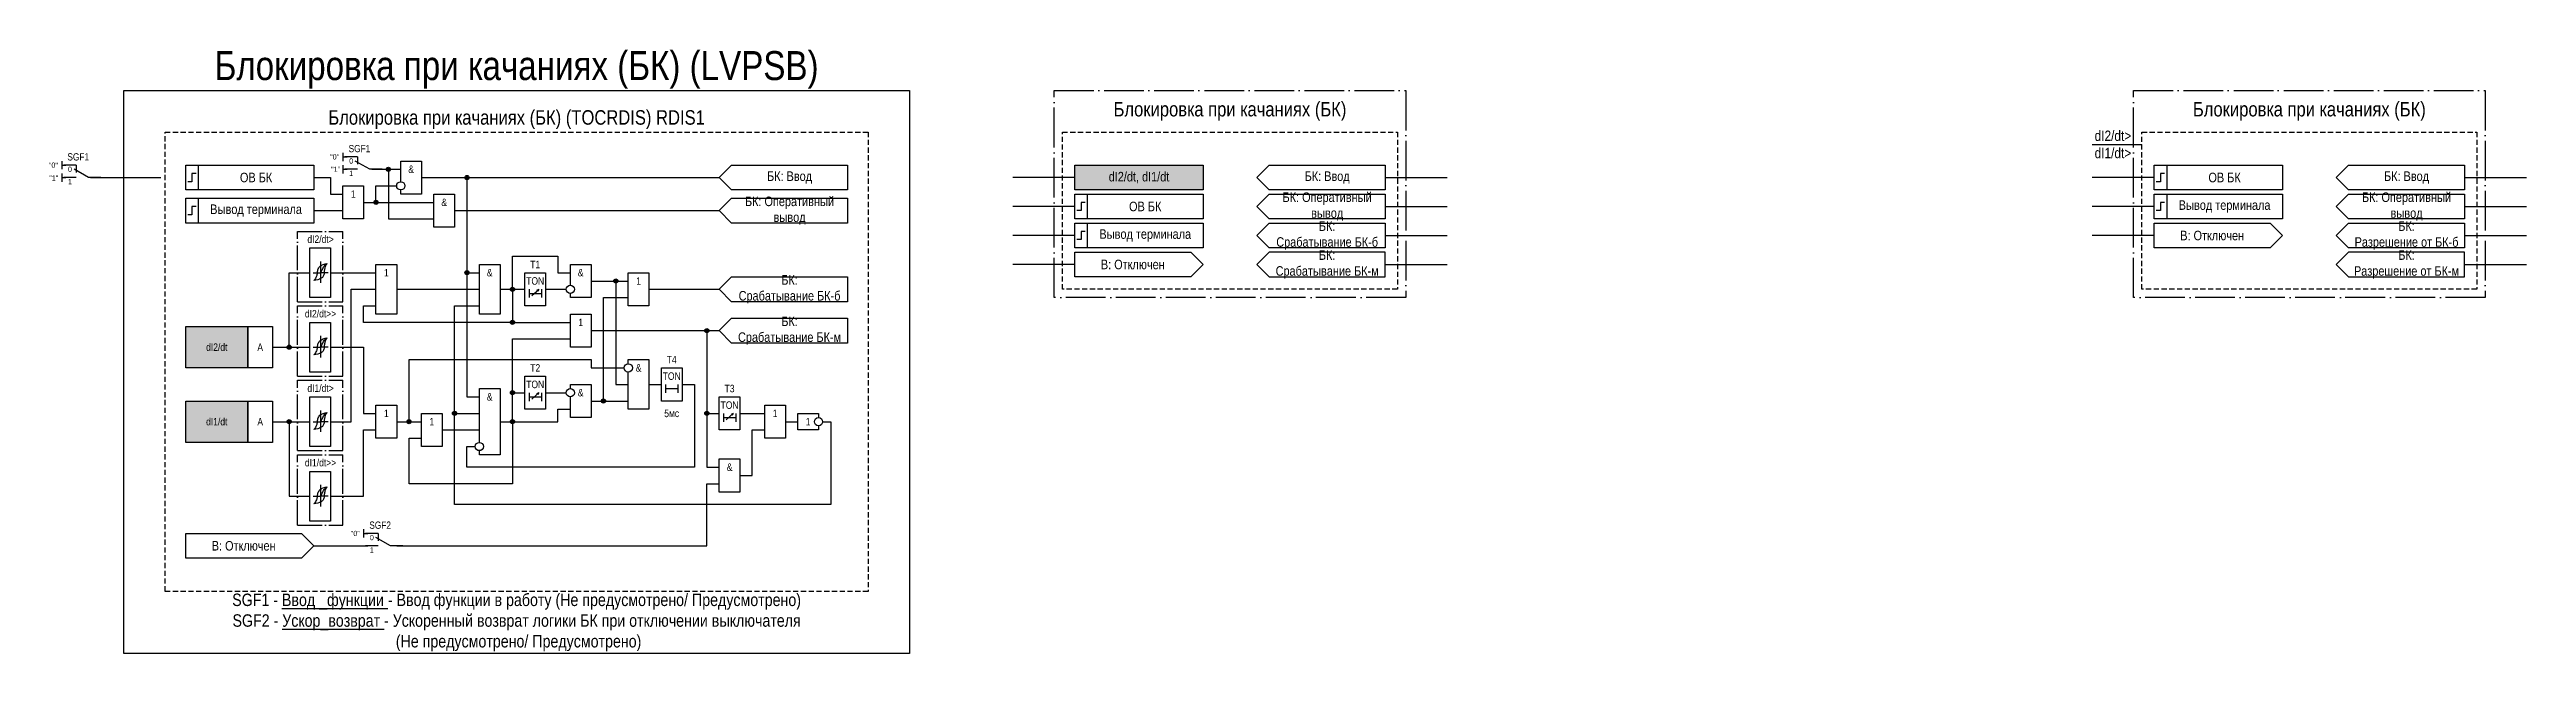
# Model space of a CAD drawing. Header units: millimetres. Extents: x -18 to 581, y -6 to 140.
import ezdxf
from ezdxf.enums import TextEntityAlignment as Align

# ---------------------------------------------------------------- set-up
doc = ezdxf.new("R2010")
doc.units = ezdxf.units.MM
doc.linetypes.add('ACAD_ISO04W100', pattern=[30, 24, -3, 0, -3])
doc.linetypes.add('штриховая2', pattern=[0.375, 0.25, -0.125])
doc.layers.add('TEXT', color=7, linetype='Continuous', lineweight=25)
doc.layers.add('Основная', color=7, linetype='Continuous')
doc.styles.add('1.8_Gost_RD', font='ARIALN.TTF', dxfattribs={"height": 1.8})
doc.styles.add('2.5_Gost_RD', font='ARIALN.TTF', dxfattribs={"height": 2.5})
doc.styles.add('3.5_Gost_RD', font='ARIALN.TTF', dxfattribs={"height": 3.5})
doc.styles.add('Вывод', font='ARIALN.TTF', dxfattribs={"height": 2.5})
doc.styles.add('Компонент', font='ARIALN.TTF', dxfattribs={"height": 3.5})

# ---------------------------------------------------------------- blocks, each defined once
blk = doc.blocks.new('*U1031')
at = {"layer": 'Основная', "linetype": 'ACAD_ISO04W100', "ltscale": 0.25}
for p, q in [((0, 0), (11, 0)), ((0, -17), (0, 0)), ((11, -17), (11, 0)), ((0, -17), (11, -17))]:
    blk.add_line(p, q, dxfattribs=at)
at = {"layer": 'Основная', "style": 'Компонент'}
blk.add_attdef('ОУ', text='', height=3.5, dxfattribs=at).set_placement((11, 0), align=Align.MIDDLE_CENTER)
blk = doc.blocks.new('Точка')
at = {"ltscale": 100}
h = blk.add_hatch(color=256, dxfattribs=at)
h.dxf.hatch_style = 1
edge = h.paths.add_edge_path()
edge.add_arc((0, 0), 0.5, 0, 360)
blk.add_circle((0, 0), 0.5, dxfattribs=at)
blk = doc.blocks.new('*U958')
at = {"layer": 'Основная', "color": 0}
blk.add_line((0, 0), (7, 4), dxfattribs=at)
at = {"layer": 'Основная', "ltscale": 0.35}
blk.add_line((6, 6), (6, 2.5), dxfattribs=at)
blk = doc.blocks.new('*U985')
at = {"layer": 'Основная', "color": 0}
for p, q in [((-3, 6), (-9, 6)), ((-3, 0), (-9, 0)), ((9, 0), (3, 0))]:
    blk.add_line(p, q, dxfattribs=at)
at = {"layer": 'Основная', "ltscale": 0.25, "xscale": -1}
blk.add_blockref('*U958', (3, 0), dxfattribs=at)
at = {"layer": 'Основная'}
for tag, height, style, p in [('В1', 2.5, 'Вывод', (-14, 6)), ('В2', 2.5, 'Вывод', (-6, 4)), ('ОУ', 3.5, 'Компонент', (-2, 10)), ('В3', 2.5, 'Вывод', (-6, -2))]:
    blk.add_attdef(tag, text='', height=height, dxfattribs=dict(at, style=style)).set_placement(p, align=Align.MIDDLE_CENTER)

msp = doc.modelspace()

# ---------------------------------------------------------------- hatches: boundary and pattern name
at = {"ltscale": 100, "true_color": 0xef8637}
h = msp.add_hatch(color=30, dxfattribs=at)
h.dxf.hatch_style = 1
h.paths.add_polyline_path([(230, 112), (261, 112), (261, 106), (230, 106)])
h = msp.add_hatch(color=30, dxfattribs=at)
h.dxf.hatch_style = 1
h.paths.add_polyline_path([(15, 73), (30, 73), (30, 63), (15, 63)])
h = msp.add_hatch(color=30, dxfattribs=at)
h.dxf.hatch_style = 1
h.paths.add_polyline_path([(15, 55), (30, 55), (30, 45), (15, 45)])

# ---------------------------------------------------------------- linework, layer by layer
at = {"ltscale": 100}
for p, q in [((53, 115), (53, 113)), ((53, 114), (54, 114)), ((476, 117), (488, 117)), ((53, 112), (53, 110)), ((53, 111), (54, 111)), ((230, 109), (215, 109)), ((305, 109), (320, 109)), ((491, 109), (476, 109)), ((566, 109), (581, 109)), ((230, 102), (215, 102)), ((305, 102), (320, 102)), ((491, 102), (476, 102)), ((566, 102), (581, 102)), ((230, 95), (215, 95)), ((305, 95), (320, 95)), ((491, 95), (476, 95)), ((566, 95), (581, 95)), ((45.79, 86), (47.6, 86)), ((49.42, 86), (47.6, 86)), ((230, 88), (215, 88)), ((305, 88), (320, 88)), ((566, 88), (581, 88)), ((98.7, 80.46), (100.37, 81.95)), ((100.37, 81.95), (99.85, 81.73)), ((100.37, 81.95), (100.11, 81.48)), ((45.79, 68), (47.6, 68)), ((49.42, 68), (47.6, 68)), ((98.7, 55.46), (100.37, 56.95)), ((100.37, 56.95), (99.85, 56.73)), ((100.37, 56.95), (100.11, 56.48)), ((102, 57), (107, 57)), ((45.79, 50), (47.6, 50)), ((49.42, 50), (47.6, 50)), ((122, 53), (122, 53)), ((145.7, 50.46), (147.37, 51.95)), ((147.37, 51.95), (146.85, 51.73)), ((147.37, 51.95), (147.11, 51.48)), ((86, 42), (86, 42)), ((45.79, 32), (47.6, 32)), ((49.42, 32), (47.6, 32)), ((58, 24), (58, 22)), ((58, 23), (59, 23))]:
    msp.add_line(p, q, dxfattribs=at)
at = {"color": 6, "ltscale": 100}
for p, q in [((-15, 113), (-15, 111)), ((-15, 112), (-14, 112)), ((-15, 110), (-15, 108)), ((-15, 109), (-14, 109))]:
    msp.add_line(p, q, dxfattribs=at)
for p, q in [((47.6, 88.72), (47.6, 83.52)), ((47.6, 70.72), (47.6, 65.52)), ((47.6, 52.72), (47.6, 47.52)), ((47.6, 34.72), (47.6, 29.52))]:
    msp.add_line(p, q)
at = {"color": 3, "ltscale": 100}
msp.add_lwpolyline([(0, 130), (190, 130), (190, -6), (0, -6)], close=True, dxfattribs=at)
at = {"color": 251, "linetype": 'ACAD_ISO04W100', "lineweight": 30, "ltscale": 0.4, "true_color": 0x58595b}
for points in [[(225, 130), (310, 130), (310, 80), (225, 80)], [(486, 130), (571, 130), (571, 80), (486, 80)]]:
    msp.add_lwpolyline(points, close=True, dxfattribs=at)
at = {"linetype": 'штриховая2', "ltscale": 5}
for points in [[(10, 120), (180, 120), (180, 9), (10, 9)], [(227, 120), (308, 120), (308, 82), (227, 82)], [(488, 120), (569, 120), (569, 82), (488, 82)]]:
    msp.add_lwpolyline(points, close=True, dxfattribs=at)
at = {"color": 6, "ltscale": 100}
msp.add_lwpolyline([(-8, 109), (9, 109)], dxfattribs=at)
at = {"ltscale": 100}
for points in [[(15, 112), (18, 112), (18, 106), (15, 106)], [(15, 112), (46, 112), (46, 106), (15, 106)], [(230, 112), (261, 112), (261, 106), (230, 106)], [(305, 106), (277, 106), (274, 109), (277, 112), (305, 112)], [(491, 112), (494, 112), (494, 106), (491, 106)], [(491, 112), (522, 112), (522, 106), (491, 106)], [(566, 106), (538, 106), (535, 109), (538, 112), (566, 112)], [(15, 104), (46, 104), (46, 98), (15, 98)], [(15, 104), (18, 104), (18, 98), (15, 98)], [(53, 107), (58, 107), (58, 99), (53, 99)], [(75, 105), (80, 105), (80, 97), (75, 97)], [(230, 105), (233, 105), (233, 99), (230, 99)], [(230, 105), (261, 105), (261, 99), (230, 99)], [(491, 105), (522, 105), (522, 99), (491, 99)], [(491, 105), (494, 105), (494, 99), (491, 99)], [(230, 98), (261, 98), (261, 92), (230, 92)], [(230, 98), (233, 98), (233, 92), (230, 92)], [(277, 98), (305, 98), (305, 92), (277, 92), (274, 95)], [(538, 98), (566, 98), (566, 92), (538, 92), (535, 95)], [(45, 92), (50, 92), (50, 80), (45, 80)], [(277, 85), (305, 85), (305, 91), (277, 91), (274, 88)], [(538, 85), (566, 85), (566, 91), (538, 91), (535, 88)], [(61, 88), (66, 88), (66, 76), (61, 76)], [(86, 88), (91, 88), (91, 76), (86, 76)], [(97, 86), (102, 86), (102, 78), (97, 78)], [(122, 86), (127, 86), (127, 78), (122, 78)], [(15, 73), (30, 73), (30, 63), (15, 63)], [(30, 73), (36, 73), (36, 63), (30, 63)], [(45, 74), (50, 74), (50, 62), (45, 62)], [(108, 76), (113, 76), (113, 68), (108, 68)], [(97, 61), (102, 61), (102, 53), (97, 53)], [(130, 63), (135, 63), (135, 55), (130, 55)], [(15, 55), (30, 55), (30, 45), (15, 45)], [(30, 55), (36, 55), (36, 45), (30, 45)], [(45, 56), (50, 56), (50, 44), (45, 44)], [(61, 54), (66, 54), (66, 46), (61, 46)], [(144, 56), (149, 56), (149, 48), (144, 48)], [(155, 54), (160, 54), (160, 46), (155, 46)], [(72, 52), (77, 52), (77, 44), (72, 44)], [(45, 38), (50, 38), (50, 26), (45, 26)], [(144, 41), (149, 41), (149, 33), (144, 33)]]:
    msp.add_lwpolyline(points, close=True, dxfattribs=at)
at = {"lineweight": 30, "ltscale": 100}
for points in [[(17.5, 110), (16.5, 110), (16.5, 108), (15.5, 108)], [(493.5, 110), (492.5, 110), (492.5, 108), (491.5, 108)], [(17.5, 102), (16.5, 102), (16.5, 100), (15.5, 100)], [(232.5, 103), (231.5, 103), (231.5, 101), (230.5, 101)], [(493.5, 103), (492.5, 103), (492.5, 101), (491.5, 101)], [(232.5, 96), (231.5, 96), (231.5, 94), (230.5, 94)]]:
    msp.add_lwpolyline(points, dxfattribs=at)
at = {"ltscale": 100}
for points in [[(46, 109), (50, 109), (50, 105), (53, 105)], [(60, 111), (67, 111)], [(60, 111), (64, 111), (64, 99), (75, 99)], [(67, 108), (67, 113), (72, 113), (72, 105), (67, 105), (67, 106)], [(72, 109), (144, 109)], [(72, 109), (83, 109), (83, 86), (86, 86)], [(72, 109), (83, 109), (83, 56), (86, 56)], [(144, 109), (147, 112), (175, 112), (175, 106), (147, 106), (144, 109)], [(58, 103), (61, 103), (61, 107), (66, 107)], [(58, 103), (75, 103)], [(144, 101), (147, 104), (175, 104), (175, 98), (147, 98), (144, 101)], [(274, 102), (277, 105), (305, 105), (305, 99), (277, 99), (274, 102)], [(535, 102), (538, 105), (566, 105), (566, 99), (538, 99), (535, 102)], [(46, 101), (53, 101)], [(80, 101), (144, 101)], [(91, 82), (94, 82), (94, 90), (105, 90), (105, 86), (108, 86)], [(36, 68), (40, 68), (40, 86), (45, 86)], [(50, 86), (61, 86)], [(108, 83), (108, 88), (113, 88), (113, 80), (108, 80), (108, 81)], [(113, 84), (122, 84)], [(113, 84), (119, 84), (119, 59), (122, 59)], [(144, 82), (147, 85), (175, 85), (175, 79), (147, 79), (144, 82)], [(50, 50), (55, 50), (55, 82), (61, 82)], [(91, 82), (94, 82), (94, 74), (58, 74), (58, 78), (61, 78)], [(66, 82), (86, 82)], [(169, 50), (171, 50), (171, 30), (80, 30), (80, 78), (86, 78)], [(91, 82), (97, 82)], [(91, 82), (94, 82), (94, 74), (108, 74)], [(98, 82), (98, 80)], [(98, 81), (101, 81)], [(101, 82), (101, 80)], [(102, 82), (107, 82)], [(113, 55), (116, 55), (116, 80), (122, 80)], [(127, 82), (144, 82)], [(113, 72), (144, 72)], [(113, 72), (141, 72), (141, 52), (144, 52)], [(113, 72), (141, 72), (141, 39), (144, 39)], [(144, 72), (147, 75), (175, 75), (175, 69), (147, 69), (144, 72)], [(36, 68), (45, 68)], [(50, 68), (58, 68), (58, 52), (61, 52)], [(91, 50), (94, 50), (94, 70), (108, 70)], [(66, 50), (69, 50), (69, 65), (113, 65), (113, 63), (121, 63)], [(122, 64), (122, 65), (127, 65), (127, 53), (122, 53), (122, 62)], [(135, 59), (138, 59), (138, 39), (83, 39), (83, 44), (85, 44)], [(86, 45), (86, 58), (91, 58), (91, 42), (86, 42), (86, 43)], [(91, 50), (94, 50), (94, 57), (97, 57)], [(98, 57), (98, 55)], [(98, 56), (101, 56)], [(101, 57), (101, 55)], [(108, 58), (108, 59), (113, 59), (113, 51), (108, 51), (108, 56)], [(113, 55), (122, 55)], [(127, 59), (130, 59)], [(131, 59), (131, 57)], [(131, 58), (134, 58)], [(134, 59), (134, 57)], [(36, 50), (45, 50)], [(36, 50), (40, 50), (40, 32), (45, 32)], [(50, 32), (58, 32), (58, 48), (61, 48)], [(66, 50), (72, 50)], [(91, 50), (94, 50), (94, 35), (69, 35), (69, 46), (72, 46)], [(77, 48), (86, 48)], [(169, 50), (171, 50), (171, 30), (80, 30), (80, 52), (86, 52)], [(91, 50), (105, 50), (105, 53), (108, 53)], [(145, 52), (145, 50)], [(145, 51), (148, 51)], [(148, 52), (148, 50)], [(149, 52), (155, 52)], [(149, 37), (152, 37), (152, 48), (155, 48)], [(160, 50), (163, 50)], [(168, 49), (168, 48), (163, 48), (163, 52), (168, 52), (168, 51)], [(66, 20), (141, 20), (141, 35), (144, 35)], [(15, 23), (43, 23), (46, 20), (43, 17), (15, 17), (15, 23)], [(46, 20), (59, 20)]]:
    msp.add_lwpolyline(points, dxfattribs=at)
for centre in [(67, 107), (108, 82), (122, 63), (108, 57), (86, 44)]:
    msp.add_circle(centre, 1)
msp.add_circle((168, 50), 1, dxfattribs=at)
for points in [[(46.8, 85.92), (46.6, 85.13), (46, 84.12)], [(48.48, 85.92), (48.25, 85.13), (47.76, 84.67), (46, 84.12)], [(46.8, 85.92), (46.95, 86.71), (47.44, 87.54), (49.2, 88.26)], [(47.6, 86), (48, 86.72), (48.47, 87.6), (49.2, 88.26)], [(48.48, 85.92), (48.6, 86.71), (48.81, 87.54), (49.2, 88.26)], [(46.8, 67.92), (46.6, 67.13), (46, 66.12)], [(48.48, 67.92), (48.25, 67.13), (47.76, 66.67), (46, 66.12)], [(46.8, 67.92), (46.95, 68.71), (47.44, 69.54), (49.2, 70.26)], [(47.6, 68), (48, 68.72), (48.47, 69.6), (49.2, 70.26)], [(48.48, 67.92), (48.6, 68.71), (48.81, 69.54), (49.2, 70.26)], [(46.8, 49.92), (46.6, 49.13), (46, 48.12)], [(48.48, 49.92), (48.25, 49.13), (47.76, 48.67), (46, 48.12)], [(46.8, 49.92), (46.95, 50.71), (47.44, 51.54), (49.2, 52.26)], [(47.6, 50), (48, 50.72), (48.47, 51.6), (49.2, 52.26)], [(48.48, 49.92), (48.6, 50.71), (48.81, 51.54), (49.2, 52.26)], [(46.8, 31.92), (46.6, 31.13), (46, 30.12)], [(48.48, 31.92), (48.25, 31.13), (47.76, 30.67), (46, 30.12)], [(46.8, 31.92), (46.95, 32.71), (47.44, 33.54), (49.2, 34.26)], [(47.6, 32), (48, 32.72), (48.47, 33.6), (49.2, 34.26)], [(48.48, 31.92), (48.6, 32.71), (48.81, 33.54), (49.2, 34.26)]]:
    msp.add_spline(points, degree=3)
at = {"layer": 'TEXT', "ltscale": 100}
for points in [[(491, 97.98), (519, 97.98), (522, 94.98), (519, 91.98), (491, 91.98), (491, 97.98)], [(230, 90.98), (258, 90.98), (261, 87.98), (258, 84.98), (230, 84.98), (230, 90.98)]]:
    msp.add_lwpolyline(points, dxfattribs=at)

# ---------------------------------------------------------------- block references
at = {"ltscale": 100}
for p in [(64, 111), (83, 109), (61, 103), (83, 86), (119, 84), (94, 82), (94, 74), (141, 72), (40, 68), (94, 57), (116, 55), (40, 50), (69, 50), (80, 52), (94, 50), (141, 52)]:
    msp.add_blockref('Точка', p, dxfattribs=at)
at = {"layer": 'Основная', "color": 6, "ltscale": 0.25, "xscale": 0.5, "yscale": 0.5, "zscale": 0.5}
msp.add_blockref('*U985', (-10, 109), dxfattribs=at).add_auto_attribs({'ОУ': 'SGF1', 'В1': '"0"', 'В2': '0', 'В3': '1'})
at = {"layer": 'Основная', "ltscale": 0.25, "xscale": 0.5, "yscale": 0.5, "zscale": 0.5}
for p, values in [((58, 111), {'ОУ': 'SGF1', 'В1': '"0"', 'В2': '0', 'В3': '1'}), ((63, 20), {'ОУ': 'SGF2', 'В1': '"0"', 'В2': '0', 'В3': '1'})]:
    msp.add_blockref('*U985', p, dxfattribs=at).add_auto_attribs(values)
at = {"layer": 'Основная', "ltscale": 0.25}
for p in [(42, 96), (42, 78), (42, 60), (42, 42)]:
    msp.add_blockref('*U1031', p, dxfattribs=at)

# ---------------------------------------------------------------- texts
at = {"color": 30, "ltscale": 100, "attachment_point": 5, "style": '3.5_Gost_RD'}
for s, insert, char_height, width in [('{\\C3;Блокировка при качаниях (БК) (LVPSB)}', (95, 135), 7, 190), ('\\pt108.5;Блокировка при качаниях (БК)', (267.5, 125), 3.5, 85), ('\\pt108.5;Блокировка при качаниях (БК)', (528.5, 125), 3.5, 85), ('\\pt108.5;Блокировка при качаниях (БК) (TOCRDIS) {\\C6;RDIS1}', (95, 123), 3.5, 170), ('SGF1 - {\\LВвод _функции} - Ввод функции в работу (Не предусмотрено/ Предусмотрено)\\PSGF2 - {\\LУскор_возврат} - Ускоренный возврат логики БК при отключении выключателя \\P^I(Не предусмотрено/ Предусмотрено)', (95, 1.5), 3, 170)]:
    msp.add_mtext(s, dxfattribs=dict(at, insert=insert, char_height=char_height, width=width))
at = {"ltscale": 100, "attachment_point": 5}
for s, insert, char_height, width, style in [('{\\C7;dI2/dt>\\PdI1/dt>}', (481, 117), 2.5, 10, '2.5_Gost_RD'), ('&', (69.5, 111), 1.8, 5, '2.5_Gost_RD'), ('БК: Ввод', (291, 109), 2.3, 28, '2.5_Gost_RD'), ('БК: Ввод', (552, 109), 2.3, 28, '2.5_Gost_RD'), ('1', (55.5, 105), 1.8, 5, '2.5_Gost_RD'), ('&', (77.5, 103), 1.8, 5, '2.5_Gost_RD'), ('БК: \\PРазрешение от БК-б', (552, 95), 2.3, 28, '2.5_Gost_RD'), ('БК: \\PРазрешение от БК-м', (552, 88), 2.3, 28, '2.5_Gost_RD'), ('1', (63.5, 86), 1.8, 5, '2.5_Gost_RD'), ('&', (88.5, 86), 1.8, 5, '2.5_Gost_RD'), ('TON', (99.5, 84), 1.8, 5, '2.5_Gost_RD'), ('T1', (99.5, 88), 1.8, 5, '2.5_Gost_RD'), ('&', (110.5, 86), 1.8, 5, '2.5_Gost_RD'), ('1', (124.5, 84), 1.8, 5, '2.5_Gost_RD'), ('1', (110.5, 74), 1.8, 5, '2.5_Gost_RD'), ('А', (33, 68), 1.8, 6, '1.8_Gost_RD'), ('T4', (132.5, 65), 1.8, 5, '2.5_Gost_RD'), ('TON', (99.5, 59), 1.8, 5, '2.5_Gost_RD'), ('T2', (99.5, 63), 1.8, 5, '2.5_Gost_RD'), ('&', (124.5, 63), 1.8, 5, '2.5_Gost_RD'), ('TON', (132.5, 61), 1.8, 5, '2.5_Gost_RD'), ('&', (88.5, 56), 1.8, 5, '2.5_Gost_RD'), ('&', (110.5, 57), 1.8, 5, '2.5_Gost_RD'), ('TON', (146.5, 54), 1.8, 5, '2.5_Gost_RD'), ('T3', (146.5, 58), 1.8, 5, '2.5_Gost_RD'), ('А', (33, 50), 1.8, 6, '1.8_Gost_RD'), ('1', (63.5, 52), 1.8, 5, '2.5_Gost_RD'), ('1', (74.5, 50), 1.8, 5, '2.5_Gost_RD'), ('5мс', (132.5, 52), 1.8, 5, '2.5_Gost_RD'), ('1', (157.5, 52), 1.8, 5, '2.5_Gost_RD'), ('1', (165.5, 50), 1.8, 5, '2.5_Gost_RD'), ('&', (146.5, 39), 1.8, 5, '2.5_Gost_RD')]:
    msp.add_mtext(s, dxfattribs=dict(at, insert=insert, char_height=char_height, width=width, style=style))
at = {"color": 6, "ltscale": 100, "insert": (-18, 109.5), "char_height": 1.25, "attachment_point": 1, "style": '3.5_Gost_RD'}
msp.add_mtext_dynamic_manual_height_columns('"1"', width=2, gutter_width=17.5, heights=[0], dxfattribs=at)
at = {"ltscale": 100, "insert": (50.15, 111.64), "char_height": 1.25, "attachment_point": 1, "style": '3.5_Gost_RD'}
msp.add_mtext_dynamic_manual_height_columns('"1"', width=2, gutter_width=17.5, heights=[0], dxfattribs=at)
at = {"color": 3, "ltscale": 100, "char_height": 2.3, "width": 28, "attachment_point": 5, "style": '2.5_Gost_RD'}
for s, insert in [('БК: \\PСрабатывание БК-б', (291, 95)), ('БК: \\PСрабатывание БК-м', (291, 88))]:
    msp.add_mtext(s, dxfattribs=dict(at, insert=insert))
at = {"color": 7, "ltscale": 100, "char_height": 1.8, "attachment_point": 1, "style": '1.8_Gost_RD'}
for s, insert in [('\\pi2.40955;dI2/dt>', (42, 95)), ('\\pi1.8073;dI2/dt>>', (42, 77)), ('\\pi2.40955;dI1/dt>', (42, 59)), ('\\pi1.8073;dI1/dt>>', (42, 41))]:
    msp.add_mtext_dynamic_manual_height_columns(s, width=11, gutter_width=17.5, heights=[0], dxfattribs=dict(at, insert=insert))
at = {"layer": 'TEXT', "ltscale": 100, "attachment_point": 5}
for s, insert, char_height, width, style in [('ОВ БК', (32, 109), 2.3, 28, '2.5_Gost_RD'), ('БК: Ввод', (161, 109), 2.3, 28, '2.5_Gost_RD'), ('ОВ БК', (508, 109), 2.3, 28, '2.5_Gost_RD'), ('Вывод терминала', (32, 101), 2.3, 28, '2.5_Gost_RD'), ('БК: Оперативный вывод', (161, 101), 2.3, 28, '2.5_Gost_RD'), ('ОВ БК', (247, 102), 2.3, 28, '2.5_Gost_RD'), ('БК: Оперативный вывод', (291, 102), 2.3, 28, '2.5_Gost_RD'), ('БК: Оперативный вывод', (552, 102), 2.3, 28, '2.5_Gost_RD'), ('Вывод терминала', (247, 95), 2.3, 28, '2.5_Gost_RD'), ('БК: \\PСрабатывание БК-б', (161, 82), 2.3, 28, '2.5_Gost_RD'), ('В: Отключен', (244, 87.98), 2.3, 28, '2.5_Gost_RD'), ('\\pt27.6;БК: \\PСрабатывание БК-м', (161, 72), 2.3, 28, '2.5_Gost_RD'), ('{\\C7;dI2/dt}', (22.5, 68), 1.8, 15, '1.8_Gost_RD'), ('{\\C7;dI1/dt}', (22.5, 50), 1.8, 15, '1.8_Gost_RD'), ('В: Отключен', (29, 20), 2.3, 28, '2.5_Gost_RD')]:
    msp.add_mtext(s, dxfattribs=dict(at, insert=insert, char_height=char_height, width=width, style=style))
at = {"layer": 'TEXT', "color": 0, "ltscale": 100, "char_height": 2.3, "attachment_point": 5, "style": '2.5_Gost_RD'}
for s, insert, width in [('{\\C7;dI2/dt, dI1/dt}', (245.5, 109), 31), ('{\\C256;Вывод терминала}', (508, 102), 28)]:
    msp.add_mtext(s, dxfattribs=dict(at, insert=insert, width=width))
at = {"layer": 'TEXT', "color": 156, "ltscale": 100, "true_color": 0x1e4973, "insert": (505, 94.98), "char_height": 2.3, "width": 28, "attachment_point": 5, "style": '2.5_Gost_RD'}
msp.add_mtext('{\\C256;В: Отключен}', dxfattribs=at)

doc.saveas('drawing.dxf')
